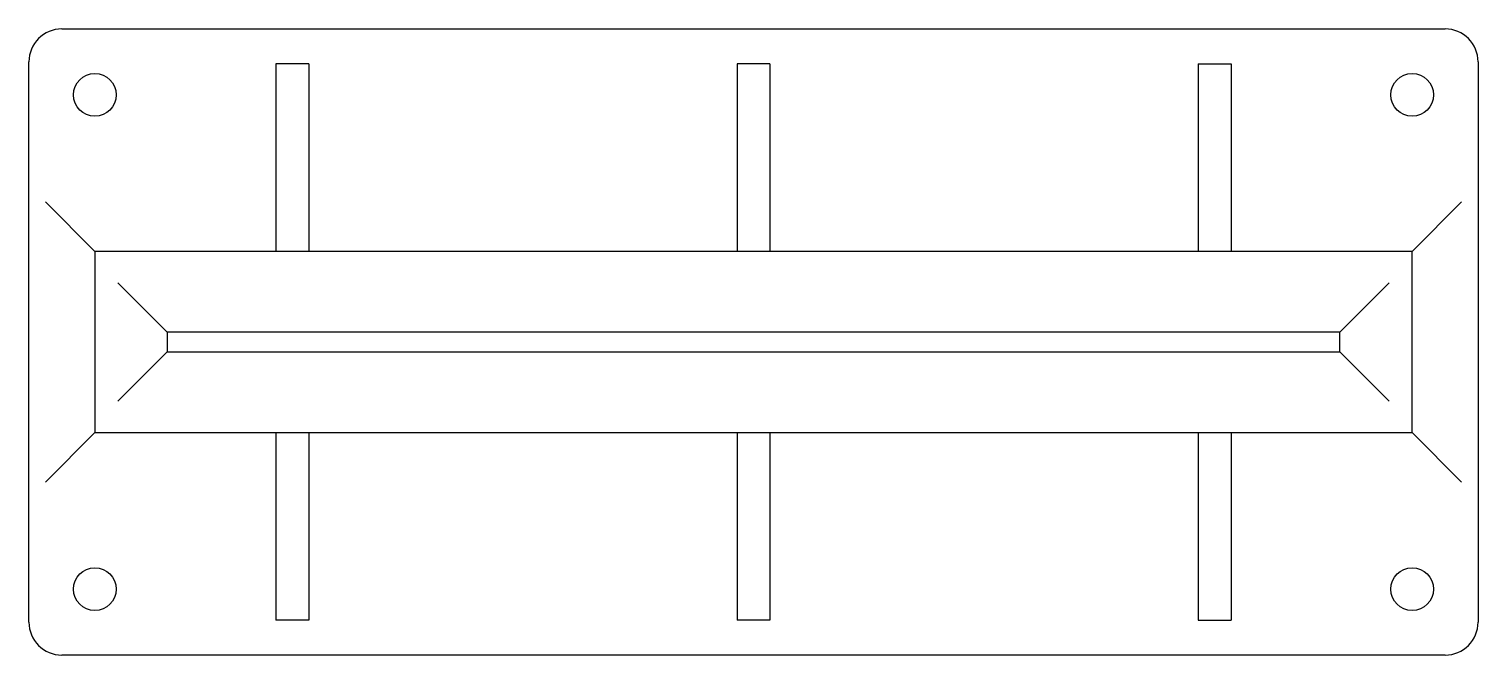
# Model space of a CAD drawing. Extents: x 0.55 to 4.95, y 5.42 to 7.33.
import ezdxf

# ---------------------------------------------------------------- set-up
doc = ezdxf.new("R2010")
doc.units = 0
doc.header["$MEASUREMENT"] = 0

msp = doc.modelspace()

# ---------------------------------------------------------------- linework, layer by layer
at = {"color": 7, "linetype": 'Continuous'}
for p, q in [((0.65, 7.325), (4.85, 7.325)), ((0.55, 5.525), (0.55, 7.225)), ((1.4, 7.2197), (1.3, 7.2197)), ((1.3, 7.2197), (1.3, 6.65)), ((1.4, 7.2197), (1.4, 6.65)), ((2.8, 7.2197), (2.7, 7.2197)), ((2.7, 7.2197), (2.7, 6.65)), ((2.8, 7.2197), (2.8, 6.65)), ((4.1, 7.2197), (4.2, 7.2197)), ((4.1, 7.2197), (4.1, 6.65)), ((4.2, 7.2197), (4.2, 6.65)), ((4.95, 7.225), (4.95, 5.525)), ((0.6, 6.8), (0.75, 6.65)), ((4.75, 6.65), (4.9, 6.8)), ((0.75, 6.65), (0.75, 6.1)), ((4.75, 6.65), (0.75, 6.65)), ((4.75, 6.1), (4.75, 6.65)), ((0.82, 6.555), (0.97, 6.405)), ((4.68, 6.555), (4.53, 6.405)), ((0.97, 6.405), (0.97, 6.345)), ((4.53, 6.405), (0.97, 6.405)), ((4.53, 6.345), (4.53, 6.405)), ((0.97, 6.345), (0.82, 6.195)), ((0.97, 6.345), (4.53, 6.345)), ((4.53, 6.345), (4.68, 6.195)), ((0.6, 5.95), (0.75, 6.1)), ((0.75, 6.1), (4.75, 6.1)), ((1.3, 6.1), (1.3, 5.5303)), ((1.4, 6.1), (1.4, 5.5303)), ((2.7, 6.1), (2.7, 5.5303)), ((2.8, 6.1), (2.8, 5.5303)), ((4.1, 6.1), (4.1, 5.5303)), ((4.2, 6.1), (4.2, 5.5303)), ((4.75, 6.1), (4.9, 5.95)), ((1.4, 5.5303), (1.3, 5.5303)), ((2.8, 5.5303), (2.7, 5.5303)), ((4.1, 5.5303), (4.2, 5.5303)), ((4.85, 5.425), (0.65, 5.425))]:
    msp.add_line(p, q, dxfattribs=at)
for centre in [(0.75, 7.125), (4.75, 7.125), (0.75, 5.625), (4.75, 5.625)]:
    msp.add_circle(centre, 0.065, dxfattribs=at)
for centre, start, end in [((0.65, 7.225), 90, 180), ((4.85, 7.225), 0, 90), ((0.65, 5.525), 180, 270), ((4.85, 5.525), 270, 0)]:
    msp.add_arc(centre, 0.1, start, end, dxfattribs=at)

doc.saveas('drawing.dxf')
